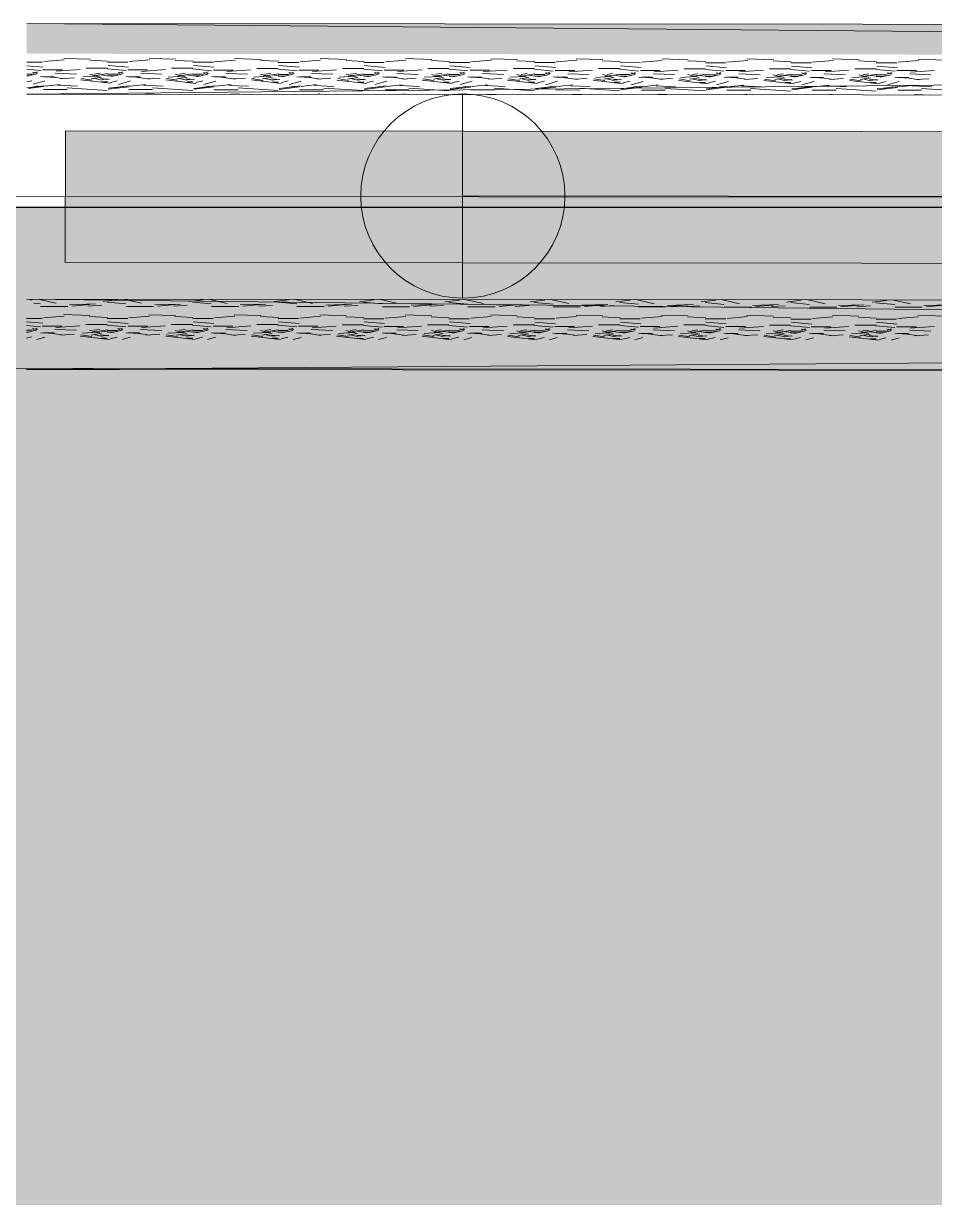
# Model space of a CAD drawing. Header units: inches. Extents: x -957 to 3394, y -3 to 3008.
# Drawn here: x 490.3 to 500.96, y 2172.81 to 2186.54 of the extents above; entities that cross this region are included whole.
import ezdxf

# ---------------------------------------------------------------- set-up
doc = ezdxf.new("R2010")
doc.units = ezdxf.units.IN
doc.header["$MEASUREMENT"] = 0
for name, color, linetype in [('hatches', 7, 'Continuous'), ('PDF_0', 7, 'Continuous'), ('PDF_GROUND', 7, 'Continuous')]:
    doc.layers.add(name, color=color, linetype=linetype)

msp = doc.modelspace()

# ---------------------------------------------------------------- hatches: boundary and pattern name
at = {"layer": 'hatches', "true_color": 0x000000}
h = msp.add_hatch(color=18, dxfattribs=at)
h.dxf.hatch_style = 1
h.paths.add_polyline_path([(423.822, 2184.391), (423.822, 1866.726), (660.591, 1866.726), (660.591, 2184.391)])
h.paths.add_polyline_path([(648.591, 2172.391), (648.591, 1878.726), (435.822, 1878.726), (435.822, 2172.391)], flags=16)
at = {"layer": 'PDF_0', "transparency": 33554559}
for points in [[(534.313, 2186.152), (490.342, 2186.189), (490.342, 2186.523), (490.343, 2186.528), (490.345, 2186.532), (490.349, 2186.535), (490.353, 2186.538), (490.358, 2186.538), (490.551, 2186.538), (490.554, 2186.539), (490.558, 2186.541), (490.56, 2186.543), (534.314, 2186.506)], [(490.339, 2182.515), (490.339, 2182.848), (534.31, 2182.811), (534.31, 2182.457), (490.557, 2182.494), (490.554, 2182.497), (490.551, 2182.499), (490.547, 2182.499), (490.355, 2182.499), (490.35, 2182.5), (490.345, 2182.502), (490.342, 2182.506), (490.34, 2182.51)]]:
    msp.add_hatch(color=256, dxfattribs=at).paths.add_polyline_path(points)

# ---------------------------------------------------------------- linework, layer by layer
at = {"layer": 'PDF_0', "lineweight": 0}
for points in [[(534.313, 2185.68), (490.342, 2185.717), (534.313, 2186.152), (490.342, 2186.543), (534.314, 2186.506)], [(490.342, 2186.091), (490.526, 2186.09)], [(490.541, 2186.098), (490.78, 2186.118)], [(490.774, 2186.135), (491.084, 2186.125)], [(491.078, 2186.113), (491.288, 2186.103)], [(491.285, 2186.09), (491.525, 2186.09)], [(491.539, 2186.097), (491.779, 2186.117)], [(491.773, 2186.134), (492.083, 2186.124)], [(492.077, 2186.112), (492.287, 2186.102)], [(492.284, 2186.089), (492.524, 2186.089)], [(492.538, 2186.096), (492.778, 2186.116)], [(492.772, 2186.134), (493.082, 2186.123)], [(493.076, 2186.111), (493.286, 2186.101)], [(493.283, 2186.088), (493.523, 2186.088)], [(493.537, 2186.095), (493.777, 2186.115)], [(493.771, 2186.133), (494.081, 2186.122)], [(494.075, 2186.11), (494.285, 2186.1)], [(494.282, 2186.087), (494.522, 2186.087)], [(494.536, 2186.094), (494.776, 2186.114)], [(494.77, 2186.132), (495.08, 2186.122)], [(495.074, 2186.109), (495.284, 2186.099)], [(495.281, 2186.086), (495.521, 2186.086)], [(495.535, 2186.094), (495.775, 2186.113)], [(495.769, 2186.131), (496.079, 2186.121)], [(496.073, 2186.108), (496.283, 2186.098)], [(496.28, 2186.085), (496.52, 2186.085)], [(496.534, 2186.093), (496.774, 2186.113)], [(496.768, 2186.13), (497.078, 2186.12)], [(497.072, 2186.107), (497.282, 2186.097)], [(497.279, 2186.085), (497.519, 2186.084)], [(497.533, 2186.092), (497.773, 2186.112)], [(497.767, 2186.129), (498.077, 2186.119)], [(498.071, 2186.107), (498.281, 2186.097)], [(498.278, 2186.084), (498.518, 2186.084)], [(498.532, 2186.091), (498.772, 2186.111)], [(498.766, 2186.128), (499.075, 2186.118)], [(499.07, 2186.106), (499.28, 2186.096)], [(499.277, 2186.083), (499.517, 2186.083)], [(499.531, 2186.09), (499.771, 2186.11)], [(499.765, 2186.128), (500.074, 2186.117)], [(500.069, 2186.105), (500.279, 2186.095)], [(500.53, 2186.089), (500.77, 2186.109)], [(500.764, 2186.127), (501.073, 2186.116)], [(490.342, 2186.049), (490.533, 2186.033)], [(490.505, 2185.993), (490.342, 2186.007)], [(490.46, 2185.953), (490.342, 2185.926)], [(490.342, 2185.951), (490.406, 2185.951)], [(490.411, 2185.972), (490.471, 2185.962)], [(490.465, 2185.977), (490.415, 2185.957)], [(490.526, 2186.001), (490.756, 2186)], [(490.675, 2185.961), (490.924, 2185.951)], [(490.685, 2185.984), (490.965, 2186.004)], [(491.035, 2186.02), (491.285, 2186.02)], [(491.08, 2185.951), (491.199, 2185.921)], [(491.107, 2185.927), (491.286, 2185.957)], [(491.129, 2185.952), (491.199, 2185.962)], [(491.504, 2185.992), (491.284, 2186.012)], [(491.285, 2185.95), (491.405, 2185.95)], [(491.292, 2186.052), (491.532, 2186.032)], [(491.459, 2185.952), (491.329, 2185.922)], [(491.41, 2185.971), (491.47, 2185.961)], [(491.464, 2185.976), (491.414, 2185.956)], [(491.525, 2186), (491.755, 2186)], [(491.674, 2185.961), (491.923, 2185.95)], [(491.684, 2185.983), (491.964, 2186.003)], [(492.034, 2186.019), (492.284, 2186.019)], [(492.078, 2185.95), (492.198, 2185.92)], [(492.106, 2185.926), (492.285, 2185.956)], [(492.128, 2185.951), (492.198, 2185.961)], [(492.503, 2185.991), (492.283, 2186.011)], [(492.284, 2185.949), (492.404, 2185.949)], [(492.291, 2186.051), (492.531, 2186.031)], [(492.458, 2185.951), (492.328, 2185.921)], [(492.409, 2185.971), (492.469, 2185.96)], [(492.463, 2185.976), (492.413, 2185.956)], [(492.524, 2185.999), (492.754, 2185.999)], [(492.673, 2185.96), (492.922, 2185.949)], [(492.683, 2185.982), (492.963, 2186.002)], [(493.033, 2186.018), (493.283, 2186.018)], [(493.077, 2185.949), (493.197, 2185.92)], [(493.105, 2185.926), (493.284, 2185.955)], [(493.127, 2185.95), (493.197, 2185.96)], [(493.502, 2185.99), (493.282, 2186.01)], [(493.283, 2185.948), (493.403, 2185.948)], [(493.29, 2186.051), (493.53, 2186.031)], [(493.457, 2185.95), (493.327, 2185.92)], [(493.408, 2185.97), (493.468, 2185.96)], [(493.462, 2185.975), (493.412, 2185.955)], [(493.523, 2185.998), (493.753, 2185.998)], [(493.672, 2185.959), (493.921, 2185.949)], [(493.682, 2185.981), (493.962, 2186.001)], [(494.032, 2186.017), (494.282, 2186.017)], [(494.076, 2185.949), (494.196, 2185.919)], [(494.104, 2185.925), (494.283, 2185.955)], [(494.126, 2185.95), (494.196, 2185.959)], [(494.501, 2185.989), (494.281, 2186.009)], [(494.282, 2185.947), (494.402, 2185.947)], [(494.289, 2186.05), (494.528, 2186.03)], [(494.456, 2185.949), (494.326, 2185.919)], [(494.407, 2185.969), (494.467, 2185.959)], [(494.461, 2185.974), (494.411, 2185.954)], [(494.522, 2185.997), (494.752, 2185.997)], [(494.671, 2185.958), (494.92, 2185.948)], [(494.681, 2185.98), (494.961, 2186)], [(495.031, 2186.017), (495.281, 2186.016)], [(495.075, 2185.948), (495.195, 2185.918)], [(495.103, 2185.924), (495.282, 2185.954)], [(495.125, 2185.949), (495.195, 2185.958)], [(495.5, 2185.988), (495.28, 2186.008)], [(495.281, 2185.947), (495.401, 2185.946)], [(495.288, 2186.049), (495.527, 2186.029)], [(495.455, 2185.948), (495.325, 2185.919)], [(495.406, 2185.968), (495.466, 2185.958)], [(495.46, 2185.973), (495.41, 2185.953)], [(495.521, 2185.996), (495.751, 2185.996)], [(495.67, 2185.957), (495.919, 2185.947)], [(495.68, 2185.98), (495.96, 2185.999)], [(496.03, 2186.016), (496.28, 2186.016)], [(496.074, 2185.947), (496.194, 2185.917)], [(496.102, 2185.923), (496.281, 2185.953)], [(496.124, 2185.948), (496.194, 2185.958)], [(496.499, 2185.987), (496.279, 2186.007)], [(496.28, 2185.946), (496.4, 2185.946)], [(496.287, 2186.048), (496.526, 2186.028)], [(496.454, 2185.948), (496.324, 2185.918)], [(496.405, 2185.967), (496.465, 2185.957)], [(496.459, 2185.972), (496.409, 2185.952)], [(496.52, 2185.995), (496.75, 2185.995)], [(496.669, 2185.956), (496.918, 2185.946)], [(496.679, 2185.979), (496.959, 2185.998)], [(497.029, 2186.015), (497.279, 2186.015)], [(497.073, 2185.946), (497.193, 2185.916)], [(497.101, 2185.922), (497.28, 2185.952)], [(497.123, 2185.947), (497.193, 2185.957)], [(497.498, 2185.987), (497.278, 2186.007)], [(497.286, 2186.047), (497.525, 2186.027)], [(497.453, 2185.947), (497.323, 2185.917)], [(497.404, 2185.966), (497.464, 2185.956)], [(497.458, 2185.971), (497.408, 2185.951)], [(497.519, 2185.995), (497.749, 2185.994)], [(497.668, 2185.955), (497.917, 2185.945)], [(497.678, 2185.978), (497.958, 2185.998)], [(498.028, 2186.014), (498.278, 2186.014)], [(498.072, 2185.945), (498.192, 2185.915)], [(498.1, 2185.921), (498.279, 2185.951)], [(498.122, 2185.946), (498.192, 2185.956)], [(498.497, 2185.986), (498.277, 2186.006)], [(498.285, 2186.046), (498.524, 2186.026)], [(498.452, 2185.946), (498.322, 2185.916)], [(498.403, 2185.965), (498.463, 2185.955)], [(498.457, 2185.97), (498.407, 2185.951)], [(498.518, 2185.994), (498.748, 2185.994)], [(498.667, 2185.955), (498.916, 2185.944)], [(498.677, 2185.977), (498.957, 2185.997)], [(499.027, 2186.013), (499.277, 2186.013)], [(499.099, 2185.92), (499.278, 2185.95)], [(499.121, 2185.945), (499.191, 2185.955)], [(499.496, 2185.985), (499.276, 2186.005)], [(499.284, 2186.045), (499.523, 2186.025)], [(499.451, 2185.945), (499.321, 2185.915)], [(499.402, 2185.965), (499.462, 2185.954)], [(499.456, 2185.97), (499.406, 2185.95)], [(499.517, 2185.993), (499.747, 2185.993)], [(499.666, 2185.954), (499.915, 2185.944)], [(499.676, 2185.976), (499.956, 2185.996)], [(500.026, 2186.012), (500.276, 2186.012)], [(500.098, 2185.92), (500.277, 2185.949)], [(500.12, 2185.944), (500.19, 2185.954)], [(500.495, 2185.984), (500.275, 2186.004)], [(500.276, 2186.082), (500.516, 2186.082)], [(500.283, 2186.045), (500.522, 2186.025)], [(500.401, 2185.964), (500.461, 2185.954)], [(500.455, 2185.969), (500.405, 2185.949)], [(500.516, 2185.992), (500.746, 2185.992)], [(500.665, 2185.953), (500.914, 2185.943)], [(500.675, 2185.975), (500.955, 2185.995)], [(490.342, 2185.931), (490.366, 2185.931)], [(490.402, 2185.874), (490.342, 2185.859)], [(490.344, 2185.791), (490.547, 2185.815)], [(490.371, 2185.792), (490.481, 2185.812)], [(490.415, 2185.832), (490.555, 2185.872)], [(490.504, 2185.923), (490.674, 2185.913)], [(490.536, 2185.921), (490.666, 2185.92)], [(490.554, 2185.81), (490.734, 2185.83)], [(490.646, 2185.914), (490.786, 2185.894)], [(490.707, 2185.821), (490.937, 2185.81)], [(490.741, 2185.896), (490.901, 2185.906)], [(490.97, 2185.884), (491.32, 2185.844)], [(490.977, 2185.9), (491.107, 2185.88)], [(490.997, 2185.918), (491.177, 2185.928)], [(491.097, 2185.896), (491.217, 2185.915)], [(491.126, 2185.902), (491.216, 2185.882)], [(491.204, 2185.898), (491.304, 2185.888)], [(491.211, 2185.942), (491.291, 2185.932)], [(491.215, 2185.884), (491.295, 2185.894)], [(491.215, 2185.86), (491.285, 2185.86)], [(491.285, 2185.93), (491.365, 2185.93)], [(491.297, 2185.785), (491.546, 2185.815)], [(491.401, 2185.873), (491.321, 2185.853)], [(491.37, 2185.791), (491.48, 2185.811)], [(491.414, 2185.831), (491.554, 2185.871)], [(491.503, 2185.922), (491.673, 2185.912)], [(491.535, 2185.92), (491.665, 2185.92)], [(491.553, 2185.81), (491.733, 2185.829)], [(491.645, 2185.913), (491.785, 2185.893)], [(491.706, 2185.82), (491.936, 2185.809)], [(491.74, 2185.895), (491.9, 2185.905)], [(491.969, 2185.883), (492.319, 2185.843)], [(491.976, 2185.899), (492.106, 2185.879)], [(491.996, 2185.917), (492.176, 2185.927)], [(492.096, 2185.895), (492.216, 2185.915)], [(492.125, 2185.901), (492.215, 2185.881)], [(492.203, 2185.897), (492.303, 2185.887)], [(492.21, 2185.942), (492.29, 2185.931)], [(492.214, 2185.883), (492.294, 2185.893)], [(492.214, 2185.859), (492.284, 2185.859)], [(492.284, 2185.929), (492.364, 2185.929)], [(492.296, 2185.784), (492.545, 2185.814)], [(492.4, 2185.872), (492.32, 2185.852)], [(492.369, 2185.79), (492.479, 2185.81)], [(492.413, 2185.83), (492.553, 2185.87)], [(492.502, 2185.922), (492.672, 2185.911)], [(492.534, 2185.919), (492.664, 2185.919)], [(492.552, 2185.809), (492.732, 2185.829)], [(492.644, 2185.912), (492.784, 2185.892)], [(492.705, 2185.819), (492.935, 2185.809)], [(492.739, 2185.894), (492.899, 2185.904)], [(492.968, 2185.883), (493.318, 2185.842)], [(492.975, 2185.898), (493.105, 2185.878)], [(492.995, 2185.916), (493.175, 2185.926)], [(493.095, 2185.894), (493.215, 2185.914)], [(493.124, 2185.901), (493.214, 2185.88)], [(493.202, 2185.896), (493.302, 2185.886)], [(493.209, 2185.941), (493.289, 2185.931)], [(493.213, 2185.882), (493.293, 2185.892)], [(493.213, 2185.858), (493.283, 2185.858)], [(493.283, 2185.928), (493.363, 2185.928)], [(493.294, 2185.783), (493.544, 2185.813)], [(493.399, 2185.871), (493.319, 2185.851)], [(493.368, 2185.789), (493.478, 2185.809)], [(493.412, 2185.83), (493.552, 2185.869)], [(493.501, 2185.921), (493.671, 2185.911)], [(493.533, 2185.918), (493.663, 2185.918)], [(493.551, 2185.808), (493.731, 2185.828)], [(493.643, 2185.911), (493.783, 2185.891)], [(493.704, 2185.818), (493.934, 2185.808)], [(493.738, 2185.893), (493.898, 2185.903)], [(493.967, 2185.882), (494.317, 2185.841)], [(493.974, 2185.898), (494.104, 2185.877)], [(493.994, 2185.915), (494.174, 2185.925)], [(494.094, 2185.893), (494.214, 2185.913)], [(494.123, 2185.9), (494.213, 2185.88)], [(494.201, 2185.895), (494.301, 2185.885)], [(494.208, 2185.94), (494.288, 2185.93)], [(494.212, 2185.881), (494.292, 2185.891)], [(494.212, 2185.857), (494.282, 2185.857)], [(494.282, 2185.927), (494.362, 2185.927)], [(494.293, 2185.782), (494.543, 2185.812)], [(494.398, 2185.87), (494.318, 2185.851)], [(494.367, 2185.789), (494.477, 2185.808)], [(494.411, 2185.829), (494.551, 2185.868)], [(494.5, 2185.92), (494.67, 2185.91)], [(494.532, 2185.917), (494.662, 2185.917)], [(494.55, 2185.807), (494.73, 2185.827)], [(494.642, 2185.911), (494.782, 2185.89)], [(494.703, 2185.817), (494.933, 2185.807)], [(494.737, 2185.892), (494.897, 2185.902)], [(494.966, 2185.881), (495.316, 2185.84)], [(494.973, 2185.897), (495.103, 2185.877)], [(494.993, 2185.914), (495.173, 2185.924)], [(495.093, 2185.892), (495.213, 2185.912)], [(495.122, 2185.899), (495.212, 2185.879)], [(495.2, 2185.894), (495.3, 2185.884)], [(495.207, 2185.939), (495.287, 2185.929)], [(495.211, 2185.881), (495.291, 2185.891)], [(495.211, 2185.857), (495.281, 2185.857)], [(495.281, 2185.927), (495.361, 2185.926)], [(495.292, 2185.782), (495.542, 2185.811)], [(495.397, 2185.87), (495.317, 2185.85)], [(495.41, 2185.828), (495.55, 2185.868)], [(495.499, 2185.919), (495.669, 2185.909)], [(495.531, 2185.916), (495.661, 2185.916)], [(495.549, 2185.806), (495.729, 2185.826)], [(495.641, 2185.91), (495.781, 2185.89)], [(495.702, 2185.816), (495.931, 2185.806)], [(495.736, 2185.891), (495.896, 2185.901)], [(495.965, 2185.88), (496.315, 2185.84)], [(495.972, 2185.896), (496.102, 2185.876)], [(495.992, 2185.914), (496.172, 2185.923)], [(496.092, 2185.891), (496.212, 2185.911)], [(496.121, 2185.898), (496.211, 2185.878)], [(496.199, 2185.894), (496.299, 2185.883)], [(496.206, 2185.938), (496.286, 2185.928)], [(496.21, 2185.88), (496.29, 2185.89)], [(496.21, 2185.856), (496.28, 2185.856)], [(496.28, 2185.926), (496.36, 2185.926)], [(496.291, 2185.781), (496.541, 2185.81)], [(496.396, 2185.869), (496.316, 2185.849)], [(496.409, 2185.827), (496.549, 2185.867)], [(496.498, 2185.918), (496.668, 2185.908)], [(496.53, 2185.915), (496.66, 2185.915)], [(496.548, 2185.805), (496.728, 2185.825)], [(496.64, 2185.909), (496.78, 2185.889)], [(496.701, 2185.815), (496.93, 2185.805)], [(496.735, 2185.891), (496.895, 2185.9)], [(496.964, 2185.879), (497.314, 2185.839)], [(496.971, 2185.895), (497.101, 2185.875)], [(496.991, 2185.913), (497.171, 2185.923)], [(497.091, 2185.89), (497.211, 2185.91)], [(497.12, 2185.897), (497.21, 2185.877)], [(497.198, 2185.893), (497.298, 2185.883)], [(497.205, 2185.937), (497.285, 2185.927)], [(497.209, 2185.879), (497.289, 2185.889)], [(497.209, 2185.855), (497.279, 2185.855)], [(497.279, 2185.945), (497.399, 2185.945)], [(497.279, 2185.925), (497.359, 2185.925)], [(497.29, 2185.78), (497.54, 2185.809)], [(497.395, 2185.868), (497.315, 2185.848)], [(497.408, 2185.826), (497.548, 2185.866)], [(497.497, 2185.917), (497.667, 2185.907)], [(497.529, 2185.915), (497.659, 2185.914)], [(497.547, 2185.804), (497.727, 2185.824)], [(497.639, 2185.908), (497.779, 2185.888)], [(497.7, 2185.815), (497.929, 2185.804)], [(497.734, 2185.89), (497.893, 2185.9)], [(497.963, 2185.878), (498.313, 2185.838)], [(497.97, 2185.894), (498.1, 2185.874)], [(497.99, 2185.912), (498.17, 2185.922)], [(498.09, 2185.89), (498.21, 2185.909)], [(498.119, 2185.896), (498.209, 2185.876)], [(498.197, 2185.892), (498.297, 2185.882)], [(498.204, 2185.936), (498.284, 2185.926)], [(498.208, 2185.878), (498.288, 2185.888)], [(498.208, 2185.854), (498.278, 2185.854)], [(498.278, 2185.944), (498.398, 2185.944)], [(498.278, 2185.924), (498.358, 2185.924)], [(498.289, 2185.779), (498.539, 2185.809)], [(498.394, 2185.867), (498.314, 2185.847)], [(498.407, 2185.825), (498.547, 2185.865)], [(498.496, 2185.916), (498.666, 2185.906)], [(498.528, 2185.914), (498.658, 2185.914)], [(498.546, 2185.804), (498.726, 2185.823)], [(498.638, 2185.907), (498.778, 2185.887)], [(498.699, 2185.814), (498.928, 2185.803)], [(498.733, 2185.889), (498.892, 2185.899)], [(498.962, 2185.877), (499.312, 2185.837)], [(498.969, 2185.893), (499.099, 2185.873)], [(498.989, 2185.911), (499.169, 2185.921)], [(499.071, 2185.944), (499.191, 2185.914)], [(499.089, 2185.889), (499.209, 2185.909)], [(499.118, 2185.896), (499.208, 2185.875)], [(499.196, 2185.891), (499.296, 2185.881)], [(499.203, 2185.936), (499.283, 2185.925)], [(499.207, 2185.877), (499.287, 2185.887)], [(499.207, 2185.853), (499.277, 2185.853)], [(499.277, 2185.943), (499.397, 2185.943)], [(499.277, 2185.923), (499.357, 2185.923)], [(499.288, 2185.778), (499.538, 2185.808)], [(499.393, 2185.866), (499.313, 2185.846)], [(499.406, 2185.824), (499.546, 2185.864)], [(499.495, 2185.916), (499.665, 2185.905)], [(499.527, 2185.913), (499.657, 2185.913)], [(499.545, 2185.803), (499.725, 2185.823)], [(499.637, 2185.906), (499.777, 2185.886)], [(499.698, 2185.813), (499.927, 2185.803)], [(499.732, 2185.888), (499.891, 2185.898)], [(499.961, 2185.877), (500.311, 2185.836)], [(499.968, 2185.892), (500.098, 2185.872)], [(499.988, 2185.91), (500.168, 2185.92)], [(500.07, 2185.944), (500.19, 2185.914)], [(500.088, 2185.888), (500.207, 2185.908)], [(500.117, 2185.895), (500.207, 2185.874)], [(500.195, 2185.89), (500.295, 2185.88)], [(500.202, 2185.935), (500.282, 2185.925)], [(500.206, 2185.876), (500.286, 2185.886)], [(500.206, 2185.852), (500.276, 2185.852)], [(500.276, 2185.942), (500.396, 2185.942)], [(500.276, 2185.922), (500.356, 2185.922)], [(500.392, 2185.865), (500.312, 2185.845)], [(500.45, 2185.944), (500.32, 2185.914)], [(500.405, 2185.824), (500.545, 2185.863)], [(500.494, 2185.915), (500.664, 2185.905)], [(500.526, 2185.912), (500.656, 2185.912)], [(500.544, 2185.802), (500.724, 2185.822)], [(500.636, 2185.906), (500.776, 2185.885)], [(500.697, 2185.812), (500.926, 2185.802)], [(500.731, 2185.887), (500.89, 2185.897)], [(490.363, 2185.783), (490.536, 2185.805)], [(490.536, 2185.771), (490.815, 2185.771)], [(490.729, 2185.717), (490.77, 2185.723)], [(490.738, 2185.721), (490.834, 2185.717)], [(490.814, 2185.79), (491.284, 2185.76)], [(491.295, 2185.774), (491.535, 2185.804)], [(491.535, 2185.77), (491.814, 2185.77)], [(491.728, 2185.716), (491.769, 2185.722)], [(491.737, 2185.72), (491.833, 2185.716)], [(491.813, 2185.79), (492.283, 2185.759)], [(492.294, 2185.773), (492.534, 2185.803)], [(492.534, 2185.769), (492.813, 2185.769)], [(492.727, 2185.715), (492.768, 2185.721)], [(492.736, 2185.719), (492.832, 2185.715)], [(492.812, 2185.789), (493.282, 2185.758)], [(493.293, 2185.772), (493.533, 2185.802)], [(493.533, 2185.768), (493.812, 2185.768)], [(493.726, 2185.714), (493.767, 2185.72)], [(493.735, 2185.718), (493.831, 2185.714)], [(493.811, 2185.788), (494.281, 2185.758)], [(494.292, 2185.772), (494.532, 2185.801)], [(494.532, 2185.767), (494.811, 2185.767)], [(494.725, 2185.714), (494.766, 2185.719)], [(494.734, 2185.717), (494.83, 2185.713)], [(494.81, 2185.787), (495.28, 2185.757)], [(495.291, 2185.771), (495.531, 2185.8)], [(495.366, 2185.788), (495.476, 2185.808)], [(495.437, 2183.332), (495.439, 2185.724)], [(495.531, 2185.766), (495.81, 2185.766)], [(495.724, 2185.713), (495.765, 2185.718)], [(495.733, 2185.717), (495.829, 2185.713)], [(495.809, 2185.786), (496.279, 2185.756)], [(496.29, 2185.77), (496.53, 2185.8)], [(496.365, 2185.787), (496.475, 2185.807)], [(496.53, 2185.766), (496.809, 2185.765)], [(496.723, 2185.712), (496.764, 2185.717)], [(496.732, 2185.716), (496.828, 2185.712)], [(496.808, 2185.785), (497.278, 2185.755)], [(497.289, 2185.769), (497.529, 2185.799)], [(497.364, 2185.786), (497.474, 2185.806)], [(497.529, 2185.765), (497.808, 2185.765)], [(497.722, 2185.711), (497.763, 2185.717)], [(497.731, 2185.715), (497.827, 2185.711)], [(497.807, 2185.784), (498.277, 2185.754)], [(498.288, 2185.768), (498.528, 2185.798)], [(498.363, 2185.785), (498.473, 2185.805)], [(498.528, 2185.764), (498.807, 2185.764)], [(498.721, 2185.71), (498.762, 2185.716)], [(498.73, 2185.714), (498.826, 2185.71)], [(498.806, 2185.784), (499.276, 2185.753)], [(499.287, 2185.767), (499.527, 2185.797)], [(499.362, 2185.784), (499.472, 2185.804)], [(499.527, 2185.763), (499.806, 2185.763)], [(499.72, 2185.709), (499.761, 2185.715)], [(499.729, 2185.713), (499.825, 2185.709)], [(499.805, 2185.783), (500.275, 2185.752)], [(500.286, 2185.766), (500.526, 2185.796)], [(500.287, 2185.777), (500.537, 2185.807)], [(500.361, 2185.783), (500.47, 2185.803)], [(500.526, 2185.762), (500.805, 2185.762)], [(500.719, 2185.708), (500.76, 2185.714)], [(500.728, 2185.712), (500.824, 2185.708)], [(500.804, 2185.782), (501.274, 2185.752)], [(397.222, 2184.599), (661.252, 2184.373)], [(529.655, 2184.485), (495.438, 2184.528)], [(534.311, 2183.283), (490.34, 2183.32), (534.31, 2182.811), (490.339, 2182.494), (534.31, 2182.457)], [(490.379, 2183.309), (490.406, 2183.312)], [(490.426, 2183.272), (490.502, 2183.265)], [(490.471, 2183.32), (490.686, 2183.271)], [(490.504, 2183.233), (490.823, 2183.233)], [(490.841, 2183.252), (491.141, 2183.262)], [(490.87, 2183.237), (491.08, 2183.257)], [(491.058, 2183.238), (491.218, 2183.248)], [(491.235, 2183.292), (491.405, 2183.312)], [(491.282, 2183.284), (491.501, 2183.264)], [(491.47, 2183.319), (491.685, 2183.27)], [(491.503, 2183.233), (491.822, 2183.232)], [(491.84, 2183.251), (492.14, 2183.261)], [(491.869, 2183.237), (492.078, 2183.256)], [(492.057, 2183.237), (492.217, 2183.247)], [(492.234, 2183.291), (492.404, 2183.311)], [(492.281, 2183.284), (492.5, 2183.264)], [(492.469, 2183.319), (492.684, 2183.269)], [(492.502, 2183.232), (492.821, 2183.231)], [(492.839, 2183.251), (493.139, 2183.26)], [(492.868, 2183.236), (493.077, 2183.256)], [(493.056, 2183.236), (493.216, 2183.246)], [(493.233, 2183.29), (493.403, 2183.31)], [(493.28, 2183.283), (493.499, 2183.263)], [(493.468, 2183.318), (493.683, 2183.269)], [(493.501, 2183.231), (493.82, 2183.231)], [(493.838, 2183.25), (494.138, 2183.259)], [(493.867, 2183.235), (494.076, 2183.255)], [(494.055, 2183.236), (494.215, 2183.245)], [(494.232, 2183.289), (494.402, 2183.309)], [(494.279, 2183.282), (494.498, 2183.262)], [(494.467, 2183.317), (494.682, 2183.268)], [(494.5, 2183.23), (494.819, 2183.23)], [(494.838, 2183.249), (495.137, 2183.259)], [(494.866, 2183.234), (495.075, 2183.254)], [(495.054, 2183.235), (495.214, 2183.245)], [(495.231, 2183.288), (495.401, 2183.308)], [(495.278, 2183.281), (495.497, 2183.261)], [(495.466, 2183.316), (495.681, 2183.267)], [(495.498, 2183.229), (495.818, 2183.229)], [(495.837, 2183.248), (496.136, 2183.258)], [(495.865, 2183.233), (496.074, 2183.253)], [(496.053, 2183.234), (496.213, 2183.244)], [(496.23, 2183.288), (496.4, 2183.307)], [(496.277, 2183.28), (496.496, 2183.26)], [(496.465, 2183.315), (496.68, 2183.266)], [(496.497, 2183.228), (496.817, 2183.228)], [(496.835, 2183.247), (497.135, 2183.257)], [(496.864, 2183.232), (497.073, 2183.252)], [(497.052, 2183.233), (497.212, 2183.243)], [(497.229, 2183.287), (497.399, 2183.306)], [(497.275, 2183.279), (497.495, 2183.259)], [(497.464, 2183.314), (497.679, 2183.265)], [(497.496, 2183.227), (497.816, 2183.227)], [(497.834, 2183.246), (498.134, 2183.256)], [(497.863, 2183.231), (498.072, 2183.251)], [(498.051, 2183.232), (498.211, 2183.242)], [(498.228, 2183.286), (498.398, 2183.306)], [(498.274, 2183.278), (498.494, 2183.258)], [(498.463, 2183.313), (498.678, 2183.264)], [(498.495, 2183.227), (498.815, 2183.226)], [(498.833, 2183.245), (499.133, 2183.255)], [(498.862, 2183.231), (499.071, 2183.25)], [(499.05, 2183.231), (499.21, 2183.241)], [(499.227, 2183.285), (499.397, 2183.305)], [(499.273, 2183.278), (499.493, 2183.258)], [(499.462, 2183.313), (499.677, 2183.263)], [(499.494, 2183.226), (499.814, 2183.225)], [(499.832, 2183.245), (500.132, 2183.254)], [(499.861, 2183.23), (500.07, 2183.25)], [(500.049, 2183.23), (500.209, 2183.24)], [(500.226, 2183.284), (500.396, 2183.304)], [(500.272, 2183.277), (500.492, 2183.257)], [(500.461, 2183.312), (500.676, 2183.263)], [(500.493, 2183.225), (500.813, 2183.225)], [(500.831, 2183.244), (501.131, 2183.254)], [(500.86, 2183.229), (501.069, 2183.249)], [(490.339, 2183.094), (490.523, 2183.093)], [(490.538, 2183.101), (490.778, 2183.121)], [(490.771, 2183.138), (491.081, 2183.128)], [(491.076, 2183.116), (491.286, 2183.106)], [(491.283, 2183.093), (491.522, 2183.093)], [(491.537, 2183.1), (491.777, 2183.12)], [(491.77, 2183.137), (492.08, 2183.127)], [(492.075, 2183.115), (492.285, 2183.105)], [(492.282, 2183.092), (492.521, 2183.092)], [(492.536, 2183.099), (492.776, 2183.119)], [(492.769, 2183.137), (493.079, 2183.126)], [(493.074, 2183.114), (493.284, 2183.104)], [(493.281, 2183.091), (493.52, 2183.091)], [(493.535, 2183.098), (493.775, 2183.118)], [(493.768, 2183.136), (494.078, 2183.125)], [(494.073, 2183.113), (494.283, 2183.103)], [(494.28, 2183.09), (494.519, 2183.09)], [(494.534, 2183.098), (494.774, 2183.117)], [(494.767, 2183.135), (495.077, 2183.125)], [(495.072, 2183.112), (495.282, 2183.102)], [(495.279, 2183.089), (495.518, 2183.089)], [(495.533, 2183.097), (495.773, 2183.117)], [(495.766, 2183.134), (496.076, 2183.124)], [(496.071, 2183.111), (496.28, 2183.101)], [(496.278, 2183.089), (496.517, 2183.088)], [(496.532, 2183.096), (496.772, 2183.116)], [(496.765, 2183.133), (497.075, 2183.123)], [(497.07, 2183.111), (497.279, 2183.101)], [(497.277, 2183.088), (497.516, 2183.087)], [(497.531, 2183.095), (497.771, 2183.115)], [(497.764, 2183.132), (498.074, 2183.122)], [(498.069, 2183.11), (498.278, 2183.1)], [(498.276, 2183.087), (498.515, 2183.087)], [(498.53, 2183.094), (498.77, 2183.114)], [(498.763, 2183.132), (499.073, 2183.121)], [(499.068, 2183.109), (499.277, 2183.099)], [(499.275, 2183.086), (499.514, 2183.086)], [(499.529, 2183.093), (499.769, 2183.113)], [(499.762, 2183.131), (500.072, 2183.12)], [(500.067, 2183.108), (500.276, 2183.098)], [(500.274, 2183.085), (500.513, 2183.085)], [(500.528, 2183.092), (500.767, 2183.112)], [(500.761, 2183.13), (501.071, 2183.119)], [(490.339, 2183.052), (490.53, 2183.036)], [(490.502, 2182.996), (490.339, 2183.01)], [(490.457, 2182.956), (490.339, 2182.929)], [(490.339, 2182.954), (490.403, 2182.954)], [(490.339, 2182.934), (490.363, 2182.934)], [(490.408, 2182.975), (490.468, 2182.965)], [(490.462, 2182.98), (490.413, 2182.96)], [(490.501, 2182.926), (490.671, 2182.916)], [(490.523, 2183.004), (490.753, 2183.003)], [(490.672, 2182.964), (490.922, 2182.954)], [(490.683, 2182.987), (490.963, 2183.007)], [(490.994, 2182.921), (491.174, 2182.931)], [(491.033, 2183.023), (491.283, 2183.023)], [(491.077, 2182.954), (491.197, 2182.924)], [(491.104, 2182.93), (491.284, 2182.96)], [(491.126, 2182.955), (491.196, 2182.965)], [(491.208, 2182.945), (491.288, 2182.935)], [(491.501, 2182.995), (491.281, 2183.015)], [(491.283, 2182.953), (491.402, 2182.953)], [(491.283, 2182.933), (491.362, 2182.933)], [(491.289, 2183.055), (491.529, 2183.035)], [(491.456, 2182.955), (491.326, 2182.925)], [(491.407, 2182.974), (491.467, 2182.964)], [(491.461, 2182.98), (491.412, 2182.96)], [(491.5, 2182.925), (491.67, 2182.915)], [(491.522, 2183.003), (491.752, 2183.003)], [(491.671, 2182.964), (491.921, 2182.953)], [(491.682, 2182.986), (491.962, 2183.006)], [(491.993, 2182.92), (492.173, 2182.93)], [(492.032, 2183.022), (492.282, 2183.022)], [(492.076, 2182.953), (492.196, 2182.923)], [(492.103, 2182.929), (492.283, 2182.959)], [(492.125, 2182.954), (492.195, 2182.964)], [(492.207, 2182.945), (492.287, 2182.934)], [(492.5, 2182.994), (492.28, 2183.014)], [(492.282, 2182.952), (492.401, 2182.952)], [(492.282, 2182.932), (492.361, 2182.932)], [(492.288, 2183.055), (492.528, 2183.034)], [(492.455, 2182.954), (492.325, 2182.924)], [(492.406, 2182.974), (492.466, 2182.963)], [(492.46, 2182.979), (492.411, 2182.959)], [(492.499, 2182.925), (492.669, 2182.914)], [(492.521, 2183.002), (492.751, 2183.002)], [(492.67, 2182.963), (492.92, 2182.953)], [(492.681, 2182.985), (492.961, 2183.005)], [(492.992, 2182.919), (493.172, 2182.929)], [(493.031, 2183.021), (493.281, 2183.021)], [(493.075, 2182.953), (493.195, 2182.923)], [(493.102, 2182.929), (493.282, 2182.959)], [(493.124, 2182.953), (493.194, 2182.963)], [(493.206, 2182.944), (493.286, 2182.934)], [(493.499, 2182.993), (493.279, 2183.013)], [(493.281, 2182.951), (493.4, 2182.951)], [(493.281, 2182.931), (493.36, 2182.931)], [(493.287, 2183.054), (493.527, 2183.034)], [(493.454, 2182.953), (493.324, 2182.923)], [(493.405, 2182.973), (493.465, 2182.963)], [(493.459, 2182.978), (493.41, 2182.958)], [(493.52, 2183.001), (493.75, 2183.001)], [(493.669, 2182.962), (493.919, 2182.952)], [(493.68, 2182.984), (493.96, 2183.004)], [(493.991, 2182.918), (494.171, 2182.928)], [(494.03, 2183.02), (494.28, 2183.02)], [(494.074, 2182.952), (494.194, 2182.922)], [(494.101, 2182.928), (494.281, 2182.958)], [(494.123, 2182.953), (494.193, 2182.962)], [(494.205, 2182.943), (494.285, 2182.933)], [(494.498, 2182.992), (494.278, 2183.012)], [(494.28, 2182.95), (494.399, 2182.95)], [(494.28, 2182.93), (494.359, 2182.93)], [(494.286, 2183.053), (494.526, 2183.033)], [(494.453, 2182.952), (494.323, 2182.923)], [(494.404, 2182.972), (494.464, 2182.962)], [(494.458, 2182.977), (494.409, 2182.957)], [(494.519, 2183), (494.749, 2183)], [(494.668, 2182.961), (494.918, 2182.951)], [(494.679, 2182.983), (494.959, 2183.003)], [(494.99, 2182.917), (495.17, 2182.927)], [(495.029, 2183.02), (495.279, 2183.019)], [(495.073, 2182.951), (495.193, 2182.921)], [(495.1, 2182.927), (495.28, 2182.957)], [(495.122, 2182.952), (495.192, 2182.961)], [(495.204, 2182.942), (495.284, 2182.932)], [(495.497, 2182.991), (495.277, 2183.011)], [(495.278, 2182.95), (495.398, 2182.95)], [(495.278, 2182.93), (495.358, 2182.929)], [(495.285, 2183.052), (495.525, 2183.032)], [(495.452, 2182.951), (495.322, 2182.922)], [(495.403, 2182.971), (495.463, 2182.961)], [(495.457, 2182.976), (495.407, 2182.956)], [(495.518, 2182.999), (495.748, 2182.999)], [(495.667, 2182.96), (495.917, 2182.95)], [(495.678, 2182.983), (495.958, 2183.002)], [(495.989, 2182.917), (496.169, 2182.926)], [(496.028, 2183.019), (496.278, 2183.019)], [(496.072, 2182.95), (496.192, 2182.92)], [(496.099, 2182.926), (496.279, 2182.956)], [(496.121, 2182.951), (496.191, 2182.961)], [(496.203, 2182.941), (496.283, 2182.931)], [(496.496, 2182.99), (496.276, 2183.01)], [(496.277, 2182.949), (496.397, 2182.949)], [(496.277, 2182.929), (496.357, 2182.929)], [(496.284, 2183.051), (496.524, 2183.031)], [(496.451, 2182.951), (496.321, 2182.921)], [(496.402, 2182.97), (496.462, 2182.96)], [(496.456, 2182.975), (496.406, 2182.955)], [(496.517, 2182.998), (496.747, 2182.998)], [(496.666, 2182.959), (496.916, 2182.949)], [(496.677, 2182.982), (496.957, 2183.001)], [(496.988, 2182.916), (497.168, 2182.926)], [(497.027, 2183.018), (497.277, 2183.018)], [(497.071, 2182.949), (497.191, 2182.919)], [(497.098, 2182.925), (497.278, 2182.955)], [(497.12, 2182.95), (497.19, 2182.96)], [(497.202, 2182.94), (497.282, 2182.93)], [(497.495, 2182.99), (497.275, 2183.01)], [(497.276, 2182.948), (497.396, 2182.948)], [(497.276, 2182.928), (497.356, 2182.928)], [(497.283, 2183.05), (497.523, 2183.03)], [(497.45, 2182.95), (497.32, 2182.92)], [(497.401, 2182.969), (497.461, 2182.959)], [(497.455, 2182.974), (497.405, 2182.954)], [(497.516, 2182.998), (497.746, 2182.997)], [(497.665, 2182.958), (497.915, 2182.948)], [(497.676, 2182.981), (497.956, 2183.001)], [(497.987, 2182.915), (498.167, 2182.925)], [(498.026, 2183.017), (498.276, 2183.017)], [(498.07, 2182.948), (498.19, 2182.918)], [(498.097, 2182.924), (498.277, 2182.954)], [(498.119, 2182.949), (498.189, 2182.959)], [(498.201, 2182.939), (498.281, 2182.929)], [(498.494, 2182.989), (498.274, 2183.009)], [(498.275, 2182.947), (498.395, 2182.947)], [(498.275, 2182.927), (498.355, 2182.927)], [(498.282, 2183.049), (498.522, 2183.029)], [(498.449, 2182.949), (498.319, 2182.919)], [(498.4, 2182.968), (498.46, 2182.958)], [(498.454, 2182.974), (498.404, 2182.954)], [(498.515, 2182.997), (498.745, 2182.997)], [(498.664, 2182.958), (498.914, 2182.947)], [(498.675, 2182.98), (498.955, 2183)], [(498.986, 2182.914), (499.166, 2182.924)], [(499.025, 2183.016), (499.274, 2183.016)], [(499.069, 2182.947), (499.189, 2182.917)], [(499.096, 2182.923), (499.276, 2182.953)], [(499.118, 2182.948), (499.188, 2182.958)], [(499.2, 2182.939), (499.28, 2182.928)], [(499.493, 2182.988), (499.273, 2183.008)], [(499.274, 2182.946), (499.394, 2182.946)], [(499.274, 2182.926), (499.354, 2182.926)], [(499.281, 2183.049), (499.521, 2183.028)], [(499.448, 2182.948), (499.318, 2182.918)], [(499.399, 2182.968), (499.459, 2182.957)], [(499.453, 2182.973), (499.403, 2182.953)], [(499.514, 2182.996), (499.744, 2182.996)], [(499.663, 2182.957), (499.913, 2182.947)], [(499.674, 2182.979), (499.954, 2182.999)], [(500.024, 2183.015), (500.273, 2183.015)], [(500.068, 2182.947), (500.188, 2182.917)], [(500.095, 2182.923), (500.275, 2182.953)], [(500.117, 2182.947), (500.187, 2182.957)], [(500.199, 2182.938), (500.279, 2182.928)], [(500.492, 2182.987), (500.272, 2183.007)], [(500.273, 2182.945), (500.393, 2182.945)], [(500.273, 2182.925), (500.353, 2182.925)], [(500.28, 2183.048), (500.52, 2183.028)], [(500.447, 2182.947), (500.317, 2182.917)], [(500.398, 2182.967), (500.458, 2182.957)], [(500.452, 2182.972), (500.402, 2182.952)], [(500.513, 2182.995), (500.743, 2182.995)], [(500.662, 2182.956), (500.912, 2182.946)], [(500.673, 2182.978), (500.952, 2182.998)], [(490.399, 2182.877), (490.339, 2182.862)], [(490.459, 2182.848), (490.552, 2182.875)], [(490.533, 2182.924), (490.663, 2182.924)], [(490.644, 2182.917), (490.783, 2182.897)], [(490.738, 2182.899), (490.898, 2182.909)], [(490.968, 2182.887), (491.311, 2182.848)], [(490.974, 2182.903), (491.104, 2182.883)], [(491.094, 2182.899), (491.214, 2182.919)], [(491.123, 2182.905), (491.213, 2182.885)], [(491.201, 2182.901), (491.301, 2182.891)], [(491.213, 2182.887), (491.293, 2182.897)], [(491.213, 2182.863), (491.283, 2182.863)], [(491.398, 2182.876), (491.319, 2182.856)], [(491.458, 2182.847), (491.551, 2182.874)], [(491.532, 2182.923), (491.662, 2182.923)], [(491.643, 2182.916), (491.782, 2182.896)], [(491.737, 2182.898), (491.897, 2182.908)], [(491.967, 2182.886), (492.31, 2182.847)], [(491.973, 2182.902), (492.103, 2182.882)], [(492.093, 2182.898), (492.213, 2182.918)], [(492.122, 2182.905), (492.212, 2182.884)], [(492.2, 2182.9), (492.3, 2182.89)], [(492.211, 2182.862), (492.282, 2182.862)], [(492.212, 2182.886), (492.292, 2182.896)], [(492.397, 2182.875), (492.318, 2182.855)], [(492.457, 2182.847), (492.55, 2182.873)], [(492.531, 2182.922), (492.661, 2182.922)], [(492.642, 2182.915), (492.781, 2182.895)], [(492.736, 2182.897), (492.896, 2182.907)], [(492.966, 2182.885), (493.309, 2182.846)], [(492.972, 2182.901), (493.102, 2182.881)], [(493.092, 2182.897), (493.212, 2182.917)], [(493.121, 2182.904), (493.211, 2182.884)], [(493.199, 2182.899), (493.299, 2182.889)], [(493.21, 2182.861), (493.28, 2182.861)], [(493.211, 2182.885), (493.291, 2182.895)], [(493.396, 2182.874), (493.317, 2182.854)], [(493.456, 2182.846), (493.549, 2182.872)], [(493.498, 2182.924), (493.668, 2182.914)], [(493.53, 2182.921), (493.66, 2182.921)], [(493.64, 2182.915), (493.78, 2182.894)], [(493.735, 2182.896), (493.895, 2182.906)], [(493.965, 2182.885), (494.308, 2182.845)], [(493.971, 2182.901), (494.101, 2182.88)], [(494.091, 2182.896), (494.211, 2182.916)], [(494.12, 2182.903), (494.21, 2182.883)], [(494.198, 2182.898), (494.298, 2182.888)], [(494.209, 2182.861), (494.279, 2182.86)], [(494.21, 2182.884), (494.29, 2182.894)], [(494.395, 2182.873), (494.315, 2182.854)], [(494.455, 2182.845), (494.548, 2182.872)], [(494.497, 2182.923), (494.667, 2182.913)], [(494.529, 2182.92), (494.659, 2182.92)], [(494.639, 2182.914), (494.779, 2182.893)], [(494.734, 2182.895), (494.894, 2182.905)], [(494.964, 2182.884), (495.307, 2182.844)], [(494.97, 2182.9), (495.1, 2182.88)], [(495.09, 2182.895), (495.21, 2182.915)], [(495.119, 2182.902), (495.209, 2182.882)], [(495.197, 2182.897), (495.297, 2182.887)], [(495.208, 2182.86), (495.278, 2182.86)], [(495.209, 2182.884), (495.289, 2182.894)], [(495.395, 2182.873), (495.314, 2182.853)], [(495.454, 2182.844), (495.547, 2182.871)], [(495.496, 2182.922), (495.666, 2182.912)], [(495.528, 2182.919), (495.658, 2182.919)], [(495.638, 2182.913), (495.778, 2182.893)], [(495.733, 2182.895), (495.893, 2182.904)], [(495.963, 2182.883), (496.306, 2182.843)], [(495.969, 2182.899), (496.099, 2182.879)], [(496.089, 2182.894), (496.209, 2182.914)], [(496.118, 2182.901), (496.208, 2182.881)], [(496.196, 2182.897), (496.296, 2182.886)], [(496.207, 2182.859), (496.277, 2182.859)], [(496.208, 2182.883), (496.288, 2182.893)], [(496.394, 2182.872), (496.313, 2182.852)], [(496.453, 2182.843), (496.546, 2182.87)], [(496.495, 2182.921), (496.665, 2182.911)], [(496.527, 2182.918), (496.657, 2182.918)], [(496.637, 2182.912), (496.777, 2182.892)], [(496.732, 2182.894), (496.892, 2182.904)], [(496.962, 2182.882), (497.305, 2182.842)], [(496.968, 2182.898), (497.098, 2182.878)], [(497.088, 2182.893), (497.208, 2182.913)], [(497.117, 2182.9), (497.207, 2182.88)], [(497.195, 2182.896), (497.295, 2182.886)], [(497.206, 2182.858), (497.276, 2182.858)], [(497.207, 2182.882), (497.287, 2182.892)], [(497.393, 2182.871), (497.312, 2182.851)], [(497.452, 2182.842), (497.545, 2182.869)], [(497.494, 2182.92), (497.664, 2182.91)], [(497.526, 2182.918), (497.656, 2182.918)], [(497.636, 2182.911), (497.776, 2182.891)], [(497.731, 2182.893), (497.891, 2182.903)], [(497.961, 2182.881), (498.304, 2182.842)], [(497.967, 2182.897), (498.097, 2182.877)], [(498.087, 2182.893), (498.207, 2182.913)], [(498.116, 2182.899), (498.206, 2182.879)], [(498.194, 2182.895), (498.294, 2182.885)], [(498.205, 2182.857), (498.275, 2182.857)], [(498.206, 2182.881), (498.286, 2182.891)], [(498.391, 2182.87), (498.311, 2182.85)], [(498.451, 2182.841), (498.544, 2182.868)], [(498.493, 2182.919), (498.663, 2182.909)], [(498.525, 2182.917), (498.655, 2182.917)], [(498.635, 2182.91), (498.775, 2182.89)], [(498.73, 2182.892), (498.89, 2182.902)], [(498.96, 2182.88), (499.303, 2182.841)], [(498.966, 2182.896), (499.096, 2182.876)], [(499.086, 2182.892), (499.206, 2182.912)], [(499.115, 2182.899), (499.205, 2182.878)], [(499.193, 2182.894), (499.293, 2182.884)], [(499.204, 2182.856), (499.274, 2182.856)], [(499.205, 2182.88), (499.285, 2182.89)], [(499.39, 2182.869), (499.31, 2182.849)], [(499.45, 2182.841), (499.543, 2182.867)], [(499.492, 2182.919), (499.662, 2182.908)], [(499.524, 2182.916), (499.654, 2182.916)], [(499.634, 2182.909), (499.774, 2182.889)], [(499.729, 2182.891), (499.889, 2182.901)], [(499.959, 2182.879), (500.302, 2182.84)], [(499.965, 2182.895), (500.095, 2182.875)], [(499.985, 2182.913), (500.165, 2182.923)], [(500.085, 2182.891), (500.205, 2182.911)], [(500.114, 2182.898), (500.204, 2182.878)], [(500.192, 2182.893), (500.292, 2182.883)], [(500.203, 2182.855), (500.273, 2182.855)], [(500.204, 2182.879), (500.284, 2182.889)], [(500.389, 2182.868), (500.309, 2182.848)], [(500.449, 2182.84), (500.542, 2182.866)], [(500.491, 2182.918), (500.661, 2182.908)], [(500.523, 2182.915), (500.653, 2182.915)], [(500.633, 2182.909), (500.773, 2182.888)], [(500.728, 2182.89), (500.888, 2182.9)], [(536.543, 2182.455), (463.159, 2182.54)]]:
    msp.add_lwpolyline(points, dxfattribs=at)
msp.add_lwpolyline([(532.703, 2183.712), (532.704, 2185.253), (490.794, 2185.289), (490.792, 2183.747)], close=True, dxfattribs=at)
msp.add_circle((495.441, 2184.525), 1.194, dxfattribs=at)
at = {"layer": 'PDF_0', "lineweight": 0, "transparency": 33554559}
msp.add_solid([(532.704, 2185.253), (490.794, 2185.289), (532.703, 2183.712), (490.792, 2183.747)], dxfattribs=at)
at = {"layer": 'PDF_GROUND', "color": 18, "true_color": 0x000000}
msp.add_lwpolyline([(660.591, 2184.391), (423.822, 2184.391), (423.822, 1866.726), (660.591, 1866.726)], close=True, dxfattribs=at)

doc.saveas('drawing.dxf')
